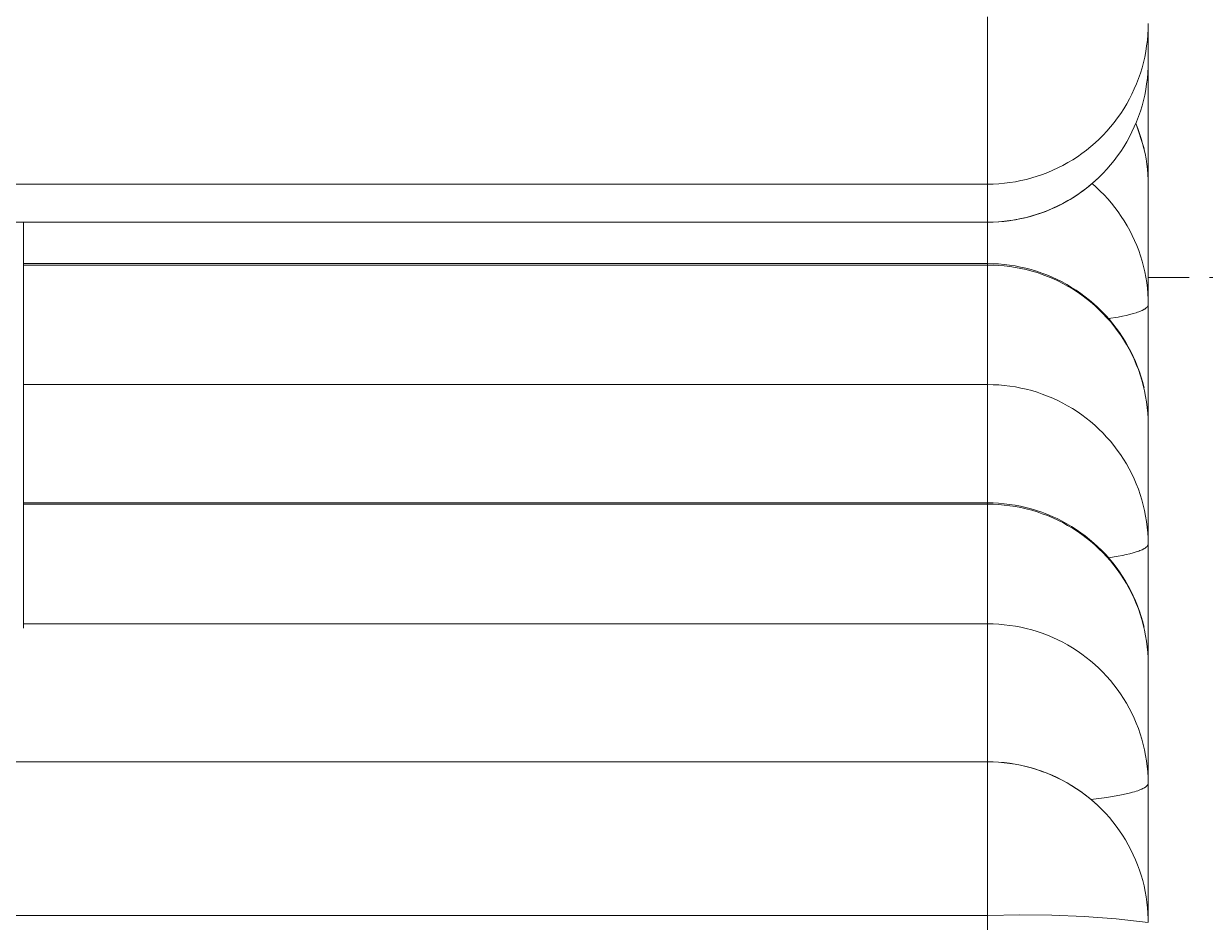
# Model space of a CAD drawing. Header units: millimetres. Extents: x -30 to 4992, y -440 to 3111.
# Drawn here: x 1908.02 to 1944.79, y 933.07 to 961.04 of the extents above; entities that cross this region are included whole.
import ezdxf

# ---------------------------------------------------------------- set-up
doc = ezdxf.new("R2010")
doc.units = ezdxf.units.MM
doc.linetypes.add('HIDDEN', pattern=[1.905, 1.27, -0.635])
doc.layers.add('ZANO_R', color=7, linetype='Continuous', lineweight=0)
doc.layers.add('ZANO_R_przerywana', color=7, linetype='HIDDEN', lineweight=0)

msp = doc.modelspace()

# ---------------------------------------------------------------- linework, layer by layer
at = {"layer": 'ZANO_R'}
for p, q in [((1938.016, 956.048), (1938.016, 961.255)), ((1943.016, 961.044), (1943.013, 960.869)), ((1943.004, 960.695), (1942.988, 960.521)), ((1943.013, 960.869), (1943.004, 960.695)), ((1943.016, 960.933), (1943.016, 959.861)), ((1942.967, 960.348), (1942.94, 960.176)), ((1942.988, 960.521), (1942.967, 960.348)), ((1942.906, 960.005), (1942.867, 959.835)), ((1942.94, 960.176), (1942.906, 960.005)), ((1942.822, 959.666), (1942.771, 959.5)), ((1942.867, 959.835), (1942.822, 959.666)), ((1943.013, 959.687), (1943.004, 959.513)), ((1943.016, 959.861), (1943.013, 959.687)), ((1943.016, 959.73), (1943.016, 956.131)), ((1942.714, 959.335), (1942.651, 959.172)), ((1942.771, 959.5), (1942.714, 959.335)), ((1942.988, 959.339), (1942.967, 959.166)), ((1943.004, 959.513), (1942.988, 959.339)), ((1942.509, 958.853), (1942.43, 958.698)), ((1942.583, 959.011), (1942.509, 958.853)), ((1942.651, 959.172), (1942.583, 959.011)), ((1942.906, 958.822), (1942.867, 958.652)), ((1942.94, 958.994), (1942.906, 958.822)), ((1942.967, 959.166), (1942.94, 958.994)), ((1942.345, 958.545), (1942.255, 958.396)), ((1942.43, 958.698), (1942.345, 958.545)), ((1942.822, 958.484), (1942.771, 958.317)), ((1942.867, 958.652), (1942.822, 958.484)), ((1942.06, 958.107), (1941.955, 957.967)), ((1942.16, 958.249), (1942.06, 958.107)), ((1942.255, 958.396), (1942.16, 958.249)), ((1942.714, 958.152), (1942.651, 957.989)), ((1942.771, 958.317), (1942.714, 958.152)), ((1941.845, 957.832), (1941.731, 957.7)), ((1941.955, 957.967), (1941.845, 957.832)), ((1942.583, 957.829), (1942.509, 957.671)), ((1942.651, 957.989), (1942.583, 957.829)), ((1942.69, 957.782), (1942.629, 957.934)), ((1942.632, 957.942), (1942.886, 957.154)), ((1942.746, 957.628), (1942.69, 957.782)), ((1943.016, 957.948), (1943.016, 956.14)), ((1941.488, 957.449), (1941.361, 957.33)), ((1941.612, 957.573), (1941.488, 957.449)), ((1941.731, 957.7), (1941.612, 957.573)), ((1942.345, 957.363), (1942.255, 957.213)), ((1942.43, 957.515), (1942.345, 957.363)), ((1942.509, 957.671), (1942.43, 957.515)), ((1942.797, 957.472), (1942.746, 957.628)), ((1942.842, 957.315), (1942.797, 957.472)), ((1940.954, 957.001), (1940.811, 956.901)), ((1941.093, 957.106), (1940.954, 957.001)), ((1941.229, 957.216), (1941.093, 957.106)), ((1941.361, 957.33), (1941.229, 957.216)), ((1942.16, 957.067), (1942.06, 956.924)), ((1942.255, 957.213), (1942.16, 957.067)), ((1942.883, 957.157), (1942.842, 957.315)), ((1942.918, 956.997), (1942.883, 957.157)), ((1942.948, 956.836), (1942.918, 956.997)), ((1940.362, 956.632), (1940.207, 956.553)), ((1940.515, 956.717), (1940.362, 956.632)), ((1940.665, 956.806), (1940.515, 956.717)), ((1940.811, 956.901), (1940.665, 956.806)), ((1941.845, 956.649), (1941.731, 956.518)), ((1941.955, 956.785), (1941.845, 956.649)), ((1942.06, 956.924), (1941.955, 956.785)), ((1942.972, 956.674), (1942.948, 956.836)), ((1942.991, 956.512), (1942.972, 956.674)), ((1939.394, 956.241), (1939.225, 956.196)), ((1939.56, 956.292), (1939.394, 956.241)), ((1939.725, 956.349), (1939.56, 956.292)), ((1939.888, 956.411), (1939.725, 956.349)), ((1940.049, 956.479), (1939.888, 956.411)), ((1940.207, 956.553), (1940.049, 956.479)), ((1941.488, 956.267), (1941.361, 956.148)), ((1941.46, 956.237), (1941.366, 956.15)), ((1941.612, 956.39), (1941.488, 956.267)), ((1941.731, 956.518), (1941.612, 956.39)), ((1943.005, 956.348), (1942.991, 956.512)), ((1943.013, 956.185), (1943.005, 956.348)), ((1938.016, 956.048), (148.016, 956.048)), ((1938.19, 956.051), (1938.016, 956.048)), ((1938.016, 954.866), (1938.016, 956.048)), ((1938.365, 956.06), (1938.19, 956.051)), ((1938.538, 956.075), (1938.365, 956.06)), ((1938.711, 956.097), (1938.538, 956.075)), ((1938.884, 956.124), (1938.711, 956.097)), ((1939.055, 956.157), (1938.884, 956.124)), ((1939.225, 956.196), (1939.055, 956.157)), ((1941.093, 955.924), (1940.954, 955.819)), ((1941.137, 955.955), (1941.004, 955.852)), ((1941.229, 956.034), (1941.093, 955.924)), ((1941.267, 956.063), (1941.137, 955.955)), ((1941.361, 956.148), (1941.229, 956.034)), ((1941.396, 955.95), (1941.267, 956.063)), ((1941.366, 956.15), (1941.269, 956.064)), ((1941.52, 955.833), (1941.396, 955.95)), ((1943.016, 956.021), (1943.013, 956.185)), ((1943.016, 956.021), (1943.016, 954.224)), ((1940.515, 955.534), (1940.362, 955.45)), ((1940.584, 955.571), (1940.438, 955.487)), ((1940.665, 955.624), (1940.515, 955.534)), ((1940.727, 955.66), (1940.584, 955.571)), ((1940.811, 955.719), (1940.665, 955.624)), ((1940.867, 955.754), (1940.727, 955.66)), ((1940.954, 955.819), (1940.811, 955.719)), ((1941.004, 955.852), (1940.867, 955.754)), ((1941.641, 955.711), (1941.52, 955.833)), ((1941.758, 955.586), (1941.641, 955.711)), ((1941.87, 955.456), (1941.758, 955.586)), ((1939.67, 955.143), (1939.51, 955.09)), ((1939.725, 955.167), (1939.56, 955.11)), ((1939.828, 955.201), (1939.67, 955.143)), ((1939.888, 955.229), (1939.725, 955.167)), ((1939.984, 955.265), (1939.828, 955.201)), ((1940.049, 955.297), (1939.888, 955.229)), ((1940.137, 955.334), (1939.984, 955.265)), ((1940.207, 955.371), (1940.049, 955.297)), ((1940.289, 955.408), (1940.137, 955.334)), ((1940.362, 955.45), (1940.207, 955.371)), ((1940.438, 955.487), (1940.289, 955.408)), ((1941.977, 955.322), (1941.87, 955.456)), ((1942.08, 955.185), (1941.977, 955.322)), ((1942.178, 955.045), (1942.08, 955.185)), ((148.016, 954.866), (1938.016, 954.866)), ((1938.016, 954.861), (148.016, 954.861)), ((1908.016, 946.191), (1908.016, 954.866)), ((1938.19, 954.869), (1938.016, 954.866)), ((1938.016, 954.862), (1938.016, 954.866)), ((1938.184, 954.864), (1938.016, 954.861)), ((1938.016, 953.573), (1938.016, 954.863)), ((1938.016, 954.863), (1938.016, 954.862)), ((1938.016, 954.862), (1938.016, 954.861)), ((1938.016, 954.861), (1938.016, 954.862)), ((1938.016, 954.861), (1938.016, 954.861)), ((1938.016, 954.861), (1938.016, 954.861)), ((1938.016, 954.861), (1938.016, 954.861)), ((1938.353, 954.873), (1938.184, 954.864)), ((1938.365, 954.878), (1938.19, 954.869)), ((1938.521, 954.887), (1938.353, 954.873)), ((1938.538, 954.893), (1938.365, 954.878)), ((1938.688, 954.907), (1938.521, 954.887)), ((1938.711, 954.914), (1938.538, 954.893)), ((1938.855, 954.932), (1938.688, 954.907)), ((1938.884, 954.941), (1938.711, 954.914)), ((1939.02, 954.963), (1938.855, 954.932)), ((1939.055, 954.975), (1938.884, 954.941)), ((1939.185, 955), (1939.02, 954.963)), ((1939.225, 955.014), (1939.055, 954.975)), ((1939.348, 955.042), (1939.185, 955)), ((1939.394, 955.059), (1939.225, 955.014)), ((1939.51, 955.09), (1939.348, 955.042)), ((1939.56, 955.11), (1939.394, 955.059)), ((1942.271, 954.901), (1942.178, 955.045)), ((1942.359, 954.754), (1942.271, 954.901)), ((1942.442, 954.604), (1942.359, 954.754)), ((1942.52, 954.451), (1942.442, 954.604)), ((1942.592, 954.295), (1942.52, 954.451)), ((1942.658, 954.137), (1942.592, 954.295)), ((1942.72, 953.977), (1942.658, 954.137)), ((1943.016, 952.408), (1943.016, 954.224)), ((1943.016, 954.224), (1943.016, 953.14)), ((1942.775, 953.815), (1942.72, 953.977)), ((1942.825, 953.651), (1942.775, 953.815)), ((1908.016, 953.574), (1938.016, 953.574)), ((1938.016, 953.53), (1908.016, 953.53)), ((1938.016, 953.574), (1938.188, 953.571)), ((1938.016, 953.53), (1938.016, 953.573)), ((1938.016, 949.806), (1938.016, 953.53)), ((1938.19, 953.528), (1938.016, 953.53)), ((1938.188, 953.571), (1938.36, 953.562)), ((1938.363, 953.519), (1938.19, 953.528)), ((1938.36, 953.562), (1938.531, 953.548)), ((1938.536, 953.505), (1938.363, 953.519)), ((1938.531, 953.548), (1938.702, 953.527)), ((1938.709, 953.485), (1938.536, 953.505)), ((1938.702, 953.527), (1938.872, 953.5)), ((1938.881, 953.458), (1938.709, 953.485)), ((1938.872, 953.5), (1939.041, 953.468)), ((1939.051, 953.426), (1938.881, 953.458)), ((1939.041, 953.468), (1939.209, 953.43)), ((1939.221, 953.387), (1939.051, 953.426)), ((1939.209, 953.43), (1939.375, 953.386)), ((1939.389, 953.343), (1939.221, 953.387)), ((1939.375, 953.386), (1939.54, 953.336)), ((1939.555, 953.293), (1939.389, 953.343)), ((1939.54, 953.336), (1939.703, 953.281)), ((1939.72, 953.237), (1939.555, 953.293)), ((1942.87, 953.486), (1942.825, 953.651)), ((1942.908, 953.319), (1942.87, 953.486)), ((1942.941, 953.15), (1942.908, 953.319)), ((1939.703, 953.281), (1939.864, 953.22)), ((1939.882, 953.176), (1939.72, 953.237)), ((1939.864, 953.22), (1940.023, 953.154)), ((1940.042, 953.109), (1939.882, 953.176)), ((1940.023, 953.154), (1940.179, 953.082)), ((1940.2, 953.036), (1940.042, 953.109)), ((1940.179, 953.082), (1940.333, 953.005)), ((1940.355, 952.958), (1940.2, 953.036)), ((1940.333, 953.005), (1940.484, 952.923)), ((1940.508, 952.874), (1940.355, 952.958)), ((1942.968, 952.981), (1942.941, 953.15)), ((1942.989, 952.811), (1942.968, 952.981)), ((1940.484, 952.923), (1940.632, 952.835)), ((1940.657, 952.785), (1940.508, 952.874)), ((1940.632, 952.835), (1940.777, 952.743)), ((1940.803, 952.691), (1940.657, 952.785)), ((1940.777, 952.743), (1940.919, 952.645)), ((1940.946, 952.592), (1940.803, 952.691)), ((1940.919, 952.645), (1941.057, 952.543)), ((1941.085, 952.488), (1940.946, 952.592)), ((1943.004, 952.64), (1942.989, 952.811)), ((1943.013, 952.469), (1943.004, 952.64)), ((1941.057, 952.543), (1941.192, 952.436)), ((1941.221, 952.38), (1941.085, 952.488)), ((1941.192, 952.436), (1941.323, 952.324)), ((1941.352, 952.266), (1941.221, 952.38)), ((1941.323, 952.324), (1941.45, 952.208)), ((1941.48, 952.148), (1941.352, 952.266)), ((1941.45, 952.208), (1941.573, 952.088)), ((1942.955, 952.194), (1942.946, 952.187)), ((1942.959, 952.198), (1942.955, 952.194)), ((1942.963, 952.201), (1942.959, 952.198)), ((1942.967, 952.205), (1942.963, 952.201)), ((1942.97, 952.208), (1942.967, 952.205)), ((1942.974, 952.212), (1942.97, 952.208)), ((1942.977, 952.215), (1942.974, 952.212)), ((1942.98, 952.219), (1942.977, 952.215)), ((1942.983, 952.222), (1942.98, 952.219)), ((1942.986, 952.226), (1942.983, 952.222)), ((1942.989, 952.229), (1942.986, 952.226)), ((1942.992, 952.233), (1942.989, 952.229)), ((1942.994, 952.236), (1942.992, 952.233)), ((1942.997, 952.24), (1942.994, 952.236)), ((1942.999, 952.243), (1942.997, 952.24)), ((1943.001, 952.246), (1942.999, 952.243)), ((1943.003, 952.25), (1943.001, 952.246)), ((1943.005, 952.253), (1943.003, 952.25)), ((1943.006, 952.257), (1943.005, 952.253)), ((1943.008, 952.26), (1943.006, 952.257)), ((1943.009, 952.264), (1943.008, 952.26)), ((1943.011, 952.267), (1943.009, 952.264)), ((1943.012, 952.271), (1943.011, 952.269)), ((1943.011, 952.269), (1943.011, 952.267)), ((1943.013, 952.274), (1943.012, 952.272)), ((1943.012, 952.272), (1943.012, 952.271)), ((1943.016, 952.298), (1943.013, 952.469)), ((1943.014, 952.277), (1943.013, 952.276)), ((1943.013, 952.276), (1943.013, 952.274)), ((1943.015, 952.283), (1943.014, 952.281)), ((1943.014, 952.281), (1943.014, 952.279)), ((1943.014, 952.279), (1943.014, 952.277)), ((1943.016, 952.291), (1943.015, 952.289)), ((1943.015, 952.289), (1943.015, 952.288)), ((1943.015, 952.288), (1943.015, 952.286)), ((1943.015, 952.286), (1943.015, 952.284)), ((1943.015, 952.284), (1943.015, 952.283)), ((1943.016, 952.298), (1943.016, 952.296)), ((1943.016, 952.296), (1943.016, 952.294)), ((1943.016, 952.294), (1943.016, 952.293)), ((1943.016, 952.293), (1943.016, 952.291)), ((1943.016, 952.283), (1943.016, 948.684)), ((1941.603, 952.026), (1941.48, 952.148)), ((1941.573, 952.088), (1941.692, 951.963)), ((1941.722, 951.899), (1941.603, 952.026)), ((1941.692, 951.963), (1941.806, 951.835)), ((1941.837, 951.769), (1941.722, 951.899)), ((1942.078, 951.91), (1941.784, 951.861)), ((1941.806, 951.835), (1941.916, 951.703)), ((1942.211, 951.936), (1942.078, 951.91)), ((1942.334, 951.962), (1942.211, 951.936)), ((1942.446, 951.99), (1942.334, 951.962)), ((1942.549, 952.017), (1942.446, 951.99)), ((1942.641, 952.045), (1942.549, 952.017)), ((1942.683, 952.059), (1942.641, 952.045)), ((1942.722, 952.073), (1942.683, 952.059)), ((1942.759, 952.087), (1942.722, 952.073)), ((1942.793, 952.102), (1942.759, 952.087)), ((1942.825, 952.116), (1942.793, 952.102)), ((1942.854, 952.13), (1942.825, 952.116)), ((1942.868, 952.137), (1942.854, 952.13)), ((1942.881, 952.144), (1942.868, 952.137)), ((1942.893, 952.152), (1942.881, 952.144)), ((1942.905, 952.159), (1942.893, 952.152)), ((1942.916, 952.166), (1942.905, 952.159)), ((1942.927, 952.173), (1942.916, 952.166)), ((1942.937, 952.18), (1942.927, 952.173)), ((1942.946, 952.187), (1942.937, 952.18)), ((1941.947, 951.634), (1941.837, 951.769)), ((1941.916, 951.703), (1942.022, 951.567)), ((1942.052, 951.496), (1941.947, 951.634)), ((1942.022, 951.567), (1942.122, 951.427)), ((1942.152, 951.354), (1942.052, 951.496)), ((1942.122, 951.427), (1942.218, 951.284)), ((1942.248, 951.209), (1942.152, 951.354)), ((1942.218, 951.284), (1942.309, 951.138)), ((1942.338, 951.06), (1942.248, 951.209)), ((1942.309, 951.138), (1942.394, 950.988)), ((1942.423, 950.909), (1942.338, 951.06)), ((1942.394, 950.988), (1942.475, 950.836)), ((1942.502, 950.754), (1942.423, 950.909)), ((1942.475, 950.836), (1942.55, 950.682)), ((1942.576, 950.597), (1942.502, 950.754)), ((1942.55, 950.682), (1942.62, 950.524)), ((1942.645, 950.437), (1942.576, 950.597)), ((1942.62, 950.524), (1942.684, 950.365)), ((1942.708, 950.275), (1942.645, 950.437)), ((1942.684, 950.365), (1942.743, 950.203)), ((1943.016, 950.501), (1943.016, 948.693)), ((1942.765, 950.111), (1942.708, 950.275)), ((1942.743, 950.203), (1942.796, 950.039)), ((1942.817, 949.945), (1942.765, 950.111)), ((1942.796, 950.039), (1942.844, 949.874)), ((1908.016, 949.806), (1938.016, 949.806)), ((1938.016, 946.126), (1938.016, 949.806)), ((1938.19, 949.804), (1938.016, 949.806)), ((1938.363, 949.796), (1938.19, 949.804)), ((1938.536, 949.781), (1938.363, 949.796)), ((1938.709, 949.761), (1938.536, 949.781)), ((1938.881, 949.735), (1938.709, 949.761)), ((1939.051, 949.702), (1938.881, 949.735)), ((1939.221, 949.664), (1939.051, 949.702)), ((1939.389, 949.62), (1939.221, 949.664)), ((1939.555, 949.57), (1939.389, 949.62)), ((1942.863, 949.778), (1942.817, 949.945)), ((1942.844, 949.874), (1942.886, 949.707)), ((1942.902, 949.609), (1942.863, 949.778)), ((1939.72, 949.514), (1939.555, 949.57)), ((1939.882, 949.452), (1939.72, 949.514)), ((1940.042, 949.385), (1939.882, 949.452)), ((1940.2, 949.312), (1940.042, 949.385)), ((1940.355, 949.234), (1940.2, 949.312)), ((1942.936, 949.438), (1942.902, 949.609)), ((1942.964, 949.267), (1942.936, 949.438)), ((1942.986, 949.094), (1942.964, 949.267)), ((1940.508, 949.151), (1940.355, 949.234)), ((1940.657, 949.062), (1940.508, 949.151)), ((1940.803, 948.968), (1940.657, 949.062)), ((1940.946, 948.869), (1940.803, 948.968)), ((1943.002, 948.921), (1942.986, 949.094)), ((1943.012, 948.748), (1943.002, 948.921)), ((1941.085, 948.765), (1940.946, 948.869)), ((1941.221, 948.656), (1941.085, 948.765)), ((1941.352, 948.543), (1941.221, 948.656)), ((1941.48, 948.425), (1941.352, 948.543)), ((1943.016, 948.574), (1943.012, 948.748)), ((1943.016, 948.574), (1943.016, 946.777)), ((1941.603, 948.302), (1941.48, 948.425)), ((1941.722, 948.176), (1941.603, 948.302)), ((1941.837, 948.045), (1941.722, 948.176)), ((1941.947, 947.911), (1941.837, 948.045)), ((1942.052, 947.772), (1941.947, 947.911)), ((1942.152, 947.631), (1942.052, 947.772)), ((1942.248, 947.485), (1942.152, 947.631)), ((1942.338, 947.337), (1942.248, 947.485)), ((1942.423, 947.185), (1942.338, 947.337)), ((1942.502, 947.031), (1942.423, 947.185)), ((1942.576, 946.874), (1942.502, 947.031)), ((1942.645, 946.714), (1942.576, 946.874)), ((1942.708, 946.552), (1942.645, 946.714)), ((1943.016, 944.961), (1943.016, 946.777)), ((1943.016, 946.777), (1943.016, 944.961)), ((1942.765, 946.388), (1942.708, 946.552)), ((1942.817, 946.222), (1942.765, 946.388)), ((1908.016, 946.187), (1908.016, 946.191)), ((1908.016, 942.226), (1908.016, 946.176)), ((1908.016, 946.127), (1938.016, 946.127)), ((1938.016, 946.083), (1908.016, 946.083)), ((1938.016, 946.127), (1938.188, 946.124)), ((1938.016, 946.083), (1938.016, 946.126)), ((1938.016, 942.359), (1938.016, 946.083)), ((1938.19, 946.081), (1938.016, 946.083)), ((1938.188, 946.124), (1938.36, 946.115)), ((1938.363, 946.072), (1938.19, 946.081)), ((1938.36, 946.115), (1938.531, 946.101)), ((1938.536, 946.058), (1938.363, 946.072)), ((1938.531, 946.101), (1938.702, 946.08)), ((1938.709, 946.038), (1938.536, 946.058)), ((1938.702, 946.08), (1938.872, 946.053)), ((1938.881, 946.011), (1938.709, 946.038)), ((1938.872, 946.053), (1939.041, 946.021)), ((1939.051, 945.979), (1938.881, 946.011)), ((1939.041, 946.021), (1939.209, 945.983)), ((1939.221, 945.94), (1939.051, 945.979)), ((1939.209, 945.983), (1939.375, 945.939)), ((1939.389, 945.896), (1939.221, 945.94)), ((1939.375, 945.939), (1939.54, 945.889)), ((1942.863, 946.054), (1942.817, 946.222)), ((1942.902, 945.885), (1942.863, 946.054)), ((1939.555, 945.846), (1939.389, 945.896)), ((1939.54, 945.889), (1939.703, 945.834)), ((1939.72, 945.79), (1939.555, 945.846)), ((1939.703, 945.834), (1939.864, 945.773)), ((1939.882, 945.729), (1939.72, 945.79)), ((1939.864, 945.773), (1940.023, 945.707)), ((1940.042, 945.662), (1939.882, 945.729)), ((1940.023, 945.707), (1940.179, 945.635)), ((1940.2, 945.589), (1940.042, 945.662)), ((1940.179, 945.635), (1940.333, 945.558)), ((1940.355, 945.511), (1940.2, 945.589)), ((1942.936, 945.715), (1942.902, 945.885)), ((1942.964, 945.543), (1942.936, 945.715)), ((1940.333, 945.558), (1940.484, 945.476)), ((1940.508, 945.427), (1940.355, 945.511)), ((1940.484, 945.476), (1940.632, 945.388)), ((1940.657, 945.338), (1940.508, 945.427)), ((1940.632, 945.388), (1940.777, 945.296)), ((1940.803, 945.244), (1940.657, 945.338)), ((1940.777, 945.296), (1940.919, 945.198)), ((1940.946, 945.145), (1940.803, 945.244)), ((1942.986, 945.371), (1942.964, 945.543)), ((1943.002, 945.198), (1942.986, 945.371)), ((1940.919, 945.198), (1941.057, 945.096)), ((1941.085, 945.041), (1940.946, 945.145)), ((1941.057, 945.096), (1941.192, 944.989)), ((1941.221, 944.933), (1941.085, 945.041)), ((1941.192, 944.989), (1941.323, 944.877)), ((1941.352, 944.819), (1941.221, 944.933)), ((1941.323, 944.877), (1941.45, 944.761)), ((1943.012, 945.025), (1943.002, 945.198)), ((1943.016, 944.851), (1943.012, 945.025)), ((1943.015, 944.836), (1943.014, 944.834)), ((1943.014, 944.834), (1943.014, 944.832)), ((1943.014, 944.832), (1943.014, 944.83)), ((1943.016, 944.844), (1943.015, 944.842)), ((1943.015, 944.842), (1943.015, 944.841)), ((1943.015, 944.841), (1943.015, 944.839)), ((1943.015, 944.839), (1943.015, 944.837)), ((1943.015, 944.837), (1943.015, 944.836)), ((1943.016, 944.851), (1943.016, 944.849)), ((1943.016, 944.849), (1943.016, 944.847)), ((1943.016, 944.847), (1943.016, 944.846)), ((1943.016, 944.846), (1943.016, 944.844)), ((1943.016, 944.836), (1943.016, 941.237)), ((1941.48, 944.701), (1941.352, 944.819)), ((1941.45, 944.761), (1941.573, 944.641)), ((1941.603, 944.579), (1941.48, 944.701)), ((1941.573, 944.641), (1941.692, 944.516)), ((1941.722, 944.452), (1941.603, 944.579)), ((1941.692, 944.516), (1941.806, 944.388)), ((1942.211, 944.489), (1942.078, 944.463)), ((1942.334, 944.516), (1942.211, 944.489)), ((1942.446, 944.543), (1942.334, 944.516)), ((1942.549, 944.57), (1942.446, 944.543)), ((1942.641, 944.598), (1942.549, 944.57)), ((1942.683, 944.612), (1942.641, 944.598)), ((1942.722, 944.626), (1942.683, 944.612)), ((1942.759, 944.641), (1942.722, 944.626)), ((1942.793, 944.655), (1942.759, 944.641)), ((1942.825, 944.669), (1942.793, 944.655)), ((1942.854, 944.683), (1942.825, 944.669)), ((1942.868, 944.69), (1942.854, 944.683)), ((1942.881, 944.697), (1942.868, 944.69)), ((1942.893, 944.705), (1942.881, 944.697)), ((1942.905, 944.712), (1942.893, 944.705)), ((1942.916, 944.719), (1942.905, 944.712)), ((1942.927, 944.726), (1942.916, 944.719)), ((1942.937, 944.733), (1942.927, 944.726)), ((1942.946, 944.74), (1942.937, 944.733)), ((1942.955, 944.747), (1942.946, 944.74)), ((1942.959, 944.751), (1942.955, 944.747)), ((1942.963, 944.754), (1942.959, 944.751)), ((1942.967, 944.758), (1942.963, 944.754)), ((1942.97, 944.761), (1942.967, 944.758)), ((1942.974, 944.765), (1942.97, 944.761)), ((1942.977, 944.768), (1942.974, 944.765)), ((1942.98, 944.772), (1942.977, 944.768)), ((1942.983, 944.775), (1942.98, 944.772)), ((1942.986, 944.779), (1942.983, 944.775)), ((1942.989, 944.782), (1942.986, 944.779)), ((1942.992, 944.786), (1942.989, 944.782)), ((1942.994, 944.789), (1942.992, 944.786)), ((1942.997, 944.793), (1942.994, 944.789)), ((1942.999, 944.796), (1942.997, 944.793)), ((1943.001, 944.8), (1942.999, 944.796)), ((1943.003, 944.803), (1943.001, 944.8)), ((1943.005, 944.806), (1943.003, 944.803)), ((1943.006, 944.81), (1943.005, 944.806)), ((1943.008, 944.813), (1943.006, 944.81)), ((1943.009, 944.817), (1943.008, 944.813)), ((1943.011, 944.82), (1943.009, 944.817)), ((1943.012, 944.824), (1943.011, 944.822)), ((1943.011, 944.822), (1943.011, 944.82)), ((1943.013, 944.827), (1943.012, 944.825)), ((1943.012, 944.825), (1943.012, 944.824)), ((1943.014, 944.83), (1943.013, 944.829)), ((1943.013, 944.829), (1943.013, 944.827)), ((1941.837, 944.322), (1941.722, 944.452)), ((1942.078, 944.463), (1941.784, 944.414)), ((1941.806, 944.388), (1941.916, 944.256)), ((1941.947, 944.187), (1941.837, 944.322)), ((1941.916, 944.256), (1942.022, 944.12)), ((1942.052, 944.049), (1941.947, 944.187)), ((1942.022, 944.12), (1942.122, 943.98)), ((1942.152, 943.907), (1942.052, 944.049)), ((1942.122, 943.98), (1942.218, 943.837)), ((1942.248, 943.762), (1942.152, 943.907)), ((1942.218, 943.837), (1942.309, 943.691)), ((1942.338, 943.613), (1942.248, 943.762)), ((1942.309, 943.691), (1942.394, 943.542)), ((1942.423, 943.462), (1942.338, 943.613)), ((1942.394, 943.542), (1942.475, 943.389)), ((1942.502, 943.307), (1942.423, 943.462)), ((1942.475, 943.389), (1942.55, 943.235)), ((1942.576, 943.15), (1942.502, 943.307)), ((1942.55, 943.235), (1942.62, 943.077)), ((1942.645, 942.99), (1942.576, 943.15)), ((1942.62, 943.077), (1942.684, 942.918)), ((1942.708, 942.828), (1942.645, 942.99)), ((1942.684, 942.918), (1942.743, 942.756)), ((1942.765, 942.664), (1942.708, 942.828)), ((1942.743, 942.756), (1942.796, 942.592)), ((1942.817, 942.499), (1942.765, 942.664)), ((1908.016, 942.359), (1938.016, 942.359)), ((1938.016, 938.067), (1938.016, 942.359)), ((1938.19, 942.357), (1938.016, 942.359)), ((1938.363, 942.349), (1938.19, 942.357)), ((1938.536, 942.334), (1938.363, 942.349)), ((1938.709, 942.314), (1938.536, 942.334)), ((1938.881, 942.288), (1938.709, 942.314)), ((1939.051, 942.255), (1938.881, 942.288)), ((1942.796, 942.592), (1942.844, 942.427)), ((1942.863, 942.331), (1942.817, 942.499)), ((1942.844, 942.427), (1942.886, 942.26)), ((1942.902, 942.162), (1942.863, 942.331)), ((1908.016, 942.223), (1908.016, 942.226)), ((1939.221, 942.217), (1939.051, 942.255)), ((1939.389, 942.173), (1939.221, 942.217)), ((1939.555, 942.123), (1939.389, 942.173)), ((1939.72, 942.067), (1939.555, 942.123)), ((1939.882, 942.005), (1939.72, 942.067)), ((1940.042, 941.938), (1939.882, 942.005)), ((1940.2, 941.865), (1940.042, 941.938)), ((1942.936, 941.991), (1942.902, 942.162)), ((1942.964, 941.82), (1942.936, 941.991)), ((1940.355, 941.787), (1940.2, 941.865)), ((1940.508, 941.704), (1940.355, 941.787)), ((1940.657, 941.615), (1940.508, 941.704)), ((1940.803, 941.521), (1940.657, 941.615)), ((1942.986, 941.648), (1942.964, 941.82)), ((1943.002, 941.474), (1942.986, 941.648)), ((1940.946, 941.422), (1940.803, 941.521)), ((1941.085, 941.318), (1940.946, 941.422)), ((1941.221, 941.209), (1941.085, 941.318)), ((1941.352, 941.096), (1941.221, 941.209)), ((1943.012, 941.301), (1943.002, 941.474)), ((1943.016, 941.127), (1943.012, 941.301)), ((1941.48, 940.978), (1941.352, 941.096)), ((1941.603, 940.855), (1941.48, 940.978)), ((1941.722, 940.729), (1941.603, 940.855)), ((1943.016, 941.127), (1943.016, 939.33)), ((1941.837, 940.598), (1941.722, 940.729)), ((1941.947, 940.464), (1941.837, 940.598)), ((1942.052, 940.325), (1941.947, 940.464)), ((1942.152, 940.184), (1942.052, 940.325)), ((1942.248, 940.038), (1942.152, 940.184)), ((1942.338, 939.89), (1942.248, 940.038)), ((1942.423, 939.738), (1942.338, 939.89)), ((1942.502, 939.584), (1942.423, 939.738)), ((1942.576, 939.427), (1942.502, 939.584)), ((1942.645, 939.267), (1942.576, 939.427)), ((1943.016, 937.514), (1943.016, 939.33)), ((1943.016, 939.33), (1943.016, 937.514)), ((1942.708, 939.105), (1942.645, 939.267)), ((1942.765, 938.941), (1942.708, 939.105)), ((1942.817, 938.775), (1942.765, 938.941)), ((1942.863, 938.607), (1942.817, 938.775)), ((1942.902, 938.438), (1942.863, 938.607)), ((1942.936, 938.268), (1942.902, 938.438)), ((1942.964, 938.096), (1942.936, 938.268)), ((148.016, 938.069), (1938.016, 938.069)), ((148.016, 938.064), (1938.016, 938.064)), ((1938.016, 938.069), (1938.188, 938.066)), ((1938.016, 933.28), (1938.016, 938.067)), ((1938.016, 938.064), (1938.188, 938.061)), ((1938.188, 938.066), (1938.36, 938.057)), ((1938.188, 938.061), (1938.361, 938.052)), ((1938.36, 938.057), (1938.531, 938.042)), ((1938.361, 938.052), (1938.533, 938.038)), ((1938.531, 938.042), (1938.702, 938.021)), ((1938.533, 938.038), (1938.704, 938.017)), ((1938.702, 938.021), (1938.872, 937.995)), ((1938.704, 938.017), (1938.875, 937.99)), ((1938.872, 937.995), (1939.041, 937.963)), ((1938.875, 937.99), (1939.044, 937.958)), ((1939.041, 937.963), (1939.209, 937.924)), ((1939.044, 937.958), (1939.212, 937.919)), ((1939.209, 937.924), (1939.375, 937.88)), ((1939.212, 937.919), (1939.379, 937.875)), ((1939.375, 937.88), (1939.54, 937.831)), ((1939.379, 937.875), (1939.544, 937.825)), ((1942.986, 937.924), (1942.964, 938.096)), ((1943.002, 937.751), (1942.986, 937.924)), ((1939.54, 937.831), (1939.703, 937.776)), ((1939.544, 937.825), (1939.708, 937.77)), ((1939.703, 937.776), (1939.864, 937.715)), ((1939.708, 937.77), (1939.869, 937.708)), ((1939.864, 937.715), (1940.023, 937.648)), ((1939.869, 937.708), (1940.028, 937.642)), ((1940.023, 937.648), (1940.179, 937.577)), ((1940.028, 937.642), (1940.185, 937.57)), ((1940.179, 937.577), (1940.333, 937.5)), ((1940.185, 937.57), (1940.339, 937.492)), ((1940.333, 937.5), (1940.484, 937.417)), ((1940.339, 937.492), (1940.491, 937.409)), ((1943.012, 937.578), (1943.002, 937.751)), ((1943.016, 937.404), (1943.012, 937.578)), ((1940.484, 937.417), (1940.632, 937.33)), ((1940.491, 937.409), (1940.639, 937.321)), ((1940.632, 937.33), (1940.777, 937.237)), ((1940.639, 937.321), (1940.785, 937.228)), ((1940.777, 937.237), (1940.919, 937.14)), ((1940.785, 937.228), (1940.927, 937.13)), ((1940.919, 937.14), (1941.057, 937.037)), ((1940.927, 937.13), (1941.065, 937.028)), ((1942.526, 937.117), (1942.464, 937.1)), ((1942.584, 937.133), (1942.526, 937.117)), ((1942.638, 937.15), (1942.584, 937.133)), ((1942.689, 937.167), (1942.638, 937.15)), ((1942.735, 937.184), (1942.689, 937.167)), ((1942.778, 937.201), (1942.735, 937.184)), ((1942.798, 937.21), (1942.778, 937.201)), ((1942.818, 937.218), (1942.798, 937.21)), ((1942.836, 937.227), (1942.818, 937.218)), ((1942.853, 937.236), (1942.836, 937.227)), ((1942.87, 937.244), (1942.853, 937.236)), ((1942.885, 937.253), (1942.87, 937.244)), ((1942.9, 937.261), (1942.885, 937.253)), ((1942.913, 937.27), (1942.9, 937.261)), ((1942.926, 937.278), (1942.913, 937.27)), ((1942.938, 937.287), (1942.926, 937.278)), ((1942.944, 937.291), (1942.938, 937.287)), ((1942.949, 937.295), (1942.944, 937.291)), ((1942.954, 937.3), (1942.949, 937.295)), ((1942.959, 937.304), (1942.954, 937.3)), ((1942.964, 937.308), (1942.959, 937.304)), ((1942.968, 937.312), (1942.964, 937.308)), ((1942.973, 937.317), (1942.968, 937.312)), ((1942.977, 937.321), (1942.973, 937.317)), ((1942.981, 937.325), (1942.977, 937.321)), ((1942.984, 937.329), (1942.981, 937.325)), ((1942.988, 937.334), (1942.984, 937.329)), ((1942.991, 937.338), (1942.988, 937.334)), ((1942.994, 937.342), (1942.991, 937.338)), ((1942.997, 937.346), (1942.994, 937.342)), ((1943, 937.35), (1942.997, 937.346)), ((1943.001, 937.352), (1943, 937.35)), ((1943.002, 937.354), (1943.001, 937.352)), ((1943.003, 937.357), (1943.002, 937.354)), ((1943.004, 937.359), (1943.003, 937.357)), ((1943.005, 937.361), (1943.004, 937.359)), ((1943.006, 937.363), (1943.005, 937.361)), ((1943.007, 937.365), (1943.006, 937.363)), ((1943.008, 937.367), (1943.007, 937.365)), ((1943.009, 937.369), (1943.008, 937.367)), ((1943.01, 937.371), (1943.009, 937.369)), ((1943.011, 937.373), (1943.01, 937.371)), ((1943.012, 937.377), (1943.011, 937.375)), ((1943.011, 937.375), (1943.011, 937.373)), ((1943.013, 937.381), (1943.012, 937.379)), ((1943.012, 937.379), (1943.012, 937.377)), ((1943.014, 937.383), (1943.013, 937.381)), ((1943.015, 937.39), (1943.014, 937.388)), ((1943.014, 937.388), (1943.014, 937.385)), ((1943.014, 937.385), (1943.014, 937.383)), ((1943.016, 937.398), (1943.015, 937.396)), ((1943.015, 937.396), (1943.015, 937.394)), ((1943.015, 937.394), (1943.015, 937.392)), ((1943.015, 937.392), (1943.015, 937.39)), ((1943.016, 937.404), (1943.016, 937.402)), ((1943.016, 937.402), (1943.016, 937.4)), ((1943.016, 937.4), (1943.016, 937.398)), ((1943.016, 937.389), (1943.016, 933.18)), ((1941.057, 937.037), (1941.192, 936.93)), ((1941.065, 937.028), (1941.2, 936.92)), ((1941.192, 936.93), (1941.323, 936.819)), ((1941.2, 936.92), (1941.331, 936.808)), ((1941.647, 936.947), (1941.231, 936.895)), ((1941.323, 936.819), (1941.45, 936.703)), ((1941.331, 936.808), (1941.459, 936.691)), ((1941.837, 936.975), (1941.647, 936.947)), ((1942.015, 937.005), (1941.837, 936.975)), ((1942.179, 937.036), (1942.015, 937.005)), ((1942.329, 937.067), (1942.179, 937.036)), ((1942.464, 937.1), (1942.329, 937.067)), ((1941.45, 936.703), (1941.573, 936.583)), ((1941.573, 936.583), (1941.692, 936.458)), ((1941.692, 936.458), (1941.806, 936.33)), ((1941.806, 936.33), (1941.916, 936.197)), ((1941.916, 936.197), (1942.021, 936.061)), ((1942.021, 936.061), (1942.122, 935.922)), ((1942.122, 935.922), (1942.218, 935.779)), ((1942.218, 935.779), (1942.309, 935.633)), ((1942.309, 935.633), (1942.394, 935.483)), ((1942.394, 935.483), (1942.475, 935.331)), ((1942.475, 935.331), (1942.55, 935.176)), ((1943.016, 935.607), (1943.016, 933.187)), ((1942.55, 935.176), (1942.62, 935.019)), ((1942.62, 935.019), (1942.684, 934.86)), ((1942.684, 934.86), (1942.743, 934.698)), ((1942.743, 934.698), (1942.796, 934.534)), ((1942.796, 934.534), (1942.844, 934.369)), ((1942.844, 934.369), (1942.886, 934.202)), ((1942.886, 934.202), (1942.922, 934.034)), ((1942.922, 934.034), (1942.952, 933.865)), ((1942.952, 933.865), (1942.977, 933.694)), ((1942.977, 933.694), (1942.995, 933.523)), ((1942.995, 933.523), (1943.008, 933.352)), ((1938.016, 933.28), (148.016, 933.28)), ((1938.016, 933.28), (1939.018, 933.305)), ((1938.016, 905.305), (1938.016, 933.28)), ((1939.018, 933.305), (1940.02, 933.296)), ((1940.02, 933.296), (1941.021, 933.254)), ((1941.021, 933.254), (1942.02, 933.178)), ((1942.02, 933.178), (1943.016, 933.069)), ((1943.008, 933.352), (1943.015, 933.18)), ((1943.015, 933.18), (1943.016, 933.073))]:
    msp.add_line(p, q, dxfattribs=at)
at = {"layer": 'ZANO_R_przerywana'}
msp.add_line((1943.015, 953.14), (2028.034, 953.14), dxfattribs=at)

doc.saveas('drawing.dxf')
